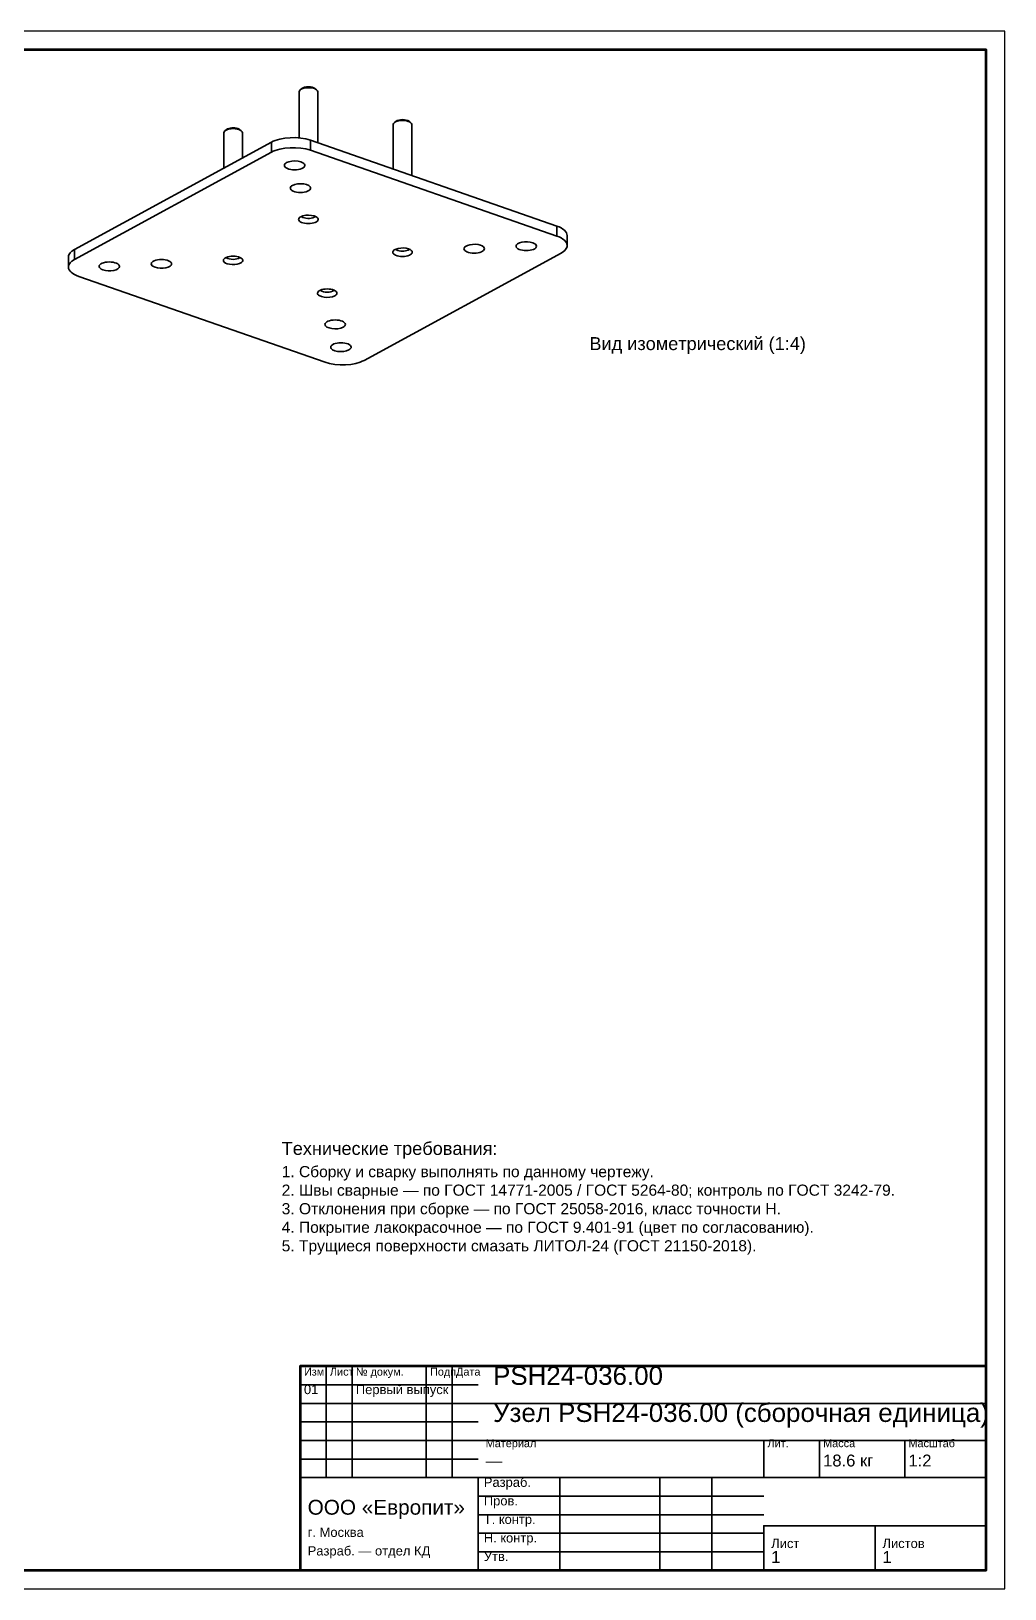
# Model space of a CAD drawing. Header units: millimetres. Extents: x 0 to 594, y 0 to 420.
# Drawn here: x 331.4 to 594, y 0 to 420 of the extents above; entities that cross this region are included whole.
import ezdxf

# ---------------------------------------------------------------- set-up
doc = ezdxf.new("R2010")
doc.units = ezdxf.units.MM
doc.styles.add('GOST', font='Arial')

msp = doc.modelspace()

# ---------------------------------------------------------------- linework, layer by layer
at = {"color": 1, "lineweight": 35}
for p, q in [((403.78, 403.95), (403.7, 403.68)), ((403.7, 391.22), (403.7, 403.68)), ((404.01, 404.21), (403.78, 403.95)), ((404.45, 404.55), (404.01, 404.21)), ((404.25, 404.36), (404.01, 404.21)), ((404.68, 404.55), (404.25, 404.36)), ((404.45, 404.55), (404.77, 404.74)), ((405.21, 404.68), (404.68, 404.55)), ((404.77, 404.74), (405.18, 404.88)), ((405.18, 404.88), (405.67, 404.97)), ((405.8, 404.75), (405.21, 404.68)), ((405.67, 404.97), (406.2, 405)), ((406.41, 404.76), (405.8, 404.75)), ((406.2, 405), (406.73, 404.97)), ((407.01, 404.71), (406.41, 404.76)), ((406.73, 404.97), (407.21, 404.88)), ((407.56, 404.59), (407.01, 404.71)), ((407.21, 404.88), (407.63, 404.74)), ((408.03, 404.42), (407.56, 404.59)), ((407.63, 404.74), (407.95, 404.55)), ((407.95, 404.55), (408.39, 404.21)), ((408.39, 404.21), (408.03, 404.42)), ((408.62, 403.95), (408.39, 404.21)), ((408.7, 403.68), (408.62, 403.95)), ((408.7, 389.91), (408.7, 403.68)), ((429.16, 395.1), (429.08, 394.83)), ((429.08, 382.81), (429.08, 394.83)), ((429.39, 395.36), (429.16, 395.1)), ((429.83, 395.7), (429.39, 395.36)), ((429.7, 395.55), (429.39, 395.36)), ((430.1, 395.71), (429.7, 395.55)), ((429.83, 395.7), (430.14, 395.89)), ((430.57, 395.83), (430.1, 395.71)), ((430.14, 395.89), (430.56, 396.03)), ((430.56, 396.03), (431.05, 396.12)), ((431.09, 395.9), (430.57, 395.83)), ((431.05, 396.12), (431.58, 396.15)), ((431.63, 395.92), (431.09, 395.9)), ((431.58, 396.15), (432.1, 396.12)), ((432.17, 395.89), (431.63, 395.92)), ((432.1, 396.12), (432.59, 396.03)), ((432.68, 395.81), (432.17, 395.89)), ((432.59, 396.03), (433.01, 395.89)), ((433.14, 395.68), (432.68, 395.81)), ((433.01, 395.89), (433.33, 395.7)), ((433.49, 395.53), (433.14, 395.68)), ((433.33, 395.7), (433.76, 395.36)), ((433.76, 395.36), (433.49, 395.53)), ((434, 395.1), (433.76, 395.36)), ((434.08, 394.83), (434, 395.1)), ((434.08, 381.07), (434.08, 394.83)), ((383.48, 392.89), (383.4, 392.62)), ((383.4, 383.07), (383.4, 392.62)), ((383.71, 393.15), (383.48, 392.89)), ((384.15, 393.49), (383.71, 393.15)), ((384.02, 393.34), (383.71, 393.15)), ((384.42, 393.5), (384.02, 393.34)), ((384.15, 393.49), (384.4, 393.65)), ((384.4, 393.65), (384.72, 393.77)), ((384.89, 393.62), (384.42, 393.5)), ((384.72, 393.77), (385.09, 393.87)), ((385.41, 393.69), (384.89, 393.62)), ((385.09, 393.87), (385.51, 393.92)), ((385.95, 393.71), (385.41, 393.69)), ((385.51, 393.92), (385.94, 393.94)), ((385.94, 393.94), (386.37, 393.92)), ((386.49, 393.68), (385.95, 393.71)), ((386.37, 393.92), (386.78, 393.85)), ((387, 393.6), (386.49, 393.68)), ((386.78, 393.85), (387.15, 393.75)), ((387.46, 393.47), (387, 393.6)), ((387.15, 393.75), (387.42, 393.63)), ((387.42, 393.63), (387.65, 393.49)), ((387.81, 393.32), (387.46, 393.47)), ((387.65, 393.49), (388.08, 393.15)), ((388.08, 393.15), (387.81, 393.32)), ((388.32, 392.89), (388.08, 393.15)), ((388.4, 392.62), (388.32, 392.89)), ((388.4, 385.8), (388.4, 392.62)), ((397.27, 390.53), (398.48, 390.89)), ((398.48, 390.89), (399.83, 391.14)), ((399.83, 391.14), (401.27, 391.28)), ((401.27, 391.28), (402.74, 391.29)), ((402.74, 391.29), (404.19, 391.17)), ((404.19, 391.17), (405.55, 390.93)), ((405.55, 390.93), (406.78, 390.58)), ((343.14, 361.15), (396.24, 390.07)), ((343.14, 358.45), (396.24, 387.37)), ((396.24, 390.07), (396.73, 390.31)), ((396.24, 387.37), (396.24, 390.07)), ((396.73, 387.61), (396.24, 387.37)), ((396.73, 390.31), (397.27, 390.53)), ((397.27, 387.83), (396.73, 387.61)), ((398.48, 388.19), (397.27, 387.83)), ((399.83, 388.44), (398.48, 388.19)), ((401.27, 388.58), (399.83, 388.44)), ((402.74, 388.58), (401.27, 388.58)), ((404.19, 388.47), (402.74, 388.58)), ((405.55, 388.23), (404.19, 388.47)), ((406.78, 387.88), (405.55, 388.23)), ((406.78, 390.58), (473.16, 367.44)), ((406.78, 390.58), (406.78, 387.88)), ((406.78, 387.88), (473.16, 364.74)), ((399.78, 384), (399.74, 383.8)), ((399.74, 383.8), (399.79, 383.56)), ((399.89, 384.19), (399.78, 384)), ((399.79, 383.56), (399.95, 383.34)), ((400.08, 384.38), (399.89, 384.19)), ((399.95, 383.34), (400.2, 383.13)), ((400.34, 384.55), (400.08, 384.38)), ((400.2, 383.13), (400.54, 382.95)), ((400.96, 384.79), (400.34, 384.55)), ((400.54, 382.95), (400.96, 382.8)), ((401.73, 384.95), (400.96, 384.79)), ((400.96, 382.8), (401.44, 382.69)), ((401.44, 382.69), (401.95, 382.62)), ((402.57, 385), (401.73, 384.95)), ((401.95, 382.62), (402.49, 382.6)), ((402.49, 382.6), (403.03, 382.62)), ((403.4, 384.93), (402.57, 385)), ((403.03, 382.62), (403.54, 382.69)), ((404.14, 384.75), (403.4, 384.93)), ((403.54, 382.69), (404.02, 382.8)), ((404.02, 382.8), (404.43, 382.95)), ((404.73, 384.49), (404.14, 384.75)), ((404.43, 382.95), (404.78, 383.13)), ((404.95, 384.33), (404.73, 384.49)), ((404.78, 383.13), (405.03, 383.34)), ((405.11, 384.16), (404.95, 384.33)), ((405.03, 383.34), (405.19, 383.56)), ((405.21, 383.98), (405.11, 384.16)), ((405.19, 383.56), (405.24, 383.8)), ((405.24, 383.8), (405.21, 383.98)), ((401.46, 378.07), (401.34, 377.87)), ((401.65, 378.25), (401.46, 378.07)), ((401.9, 378.42), (401.65, 378.25)), ((402.53, 378.67), (401.9, 378.42)), ((403.29, 378.82), (402.53, 378.67)), ((404.13, 378.87), (403.29, 378.82)), ((404.96, 378.8), (404.13, 378.87)), ((405.71, 378.63), (404.96, 378.8)), ((406.29, 378.37), (405.71, 378.63)), ((406.51, 378.21), (406.29, 378.37)), ((406.67, 378.04), (406.51, 378.21)), ((406.77, 377.86), (406.67, 378.04)), ((401.34, 377.87), (401.3, 377.67)), ((401.3, 377.67), (401.35, 377.44)), ((401.35, 377.44), (401.51, 377.21)), ((401.51, 377.21), (401.76, 377.01)), ((401.76, 377.01), (402.11, 376.83)), ((402.11, 376.83), (402.52, 376.68)), ((402.52, 376.68), (403, 376.57)), ((403, 376.57), (403.51, 376.5)), ((403.51, 376.5), (404.05, 376.47)), ((404.05, 376.47), (404.59, 376.5)), ((404.59, 376.5), (405.1, 376.57)), ((405.1, 376.57), (405.58, 376.68)), ((405.58, 376.68), (406, 376.83)), ((406, 376.83), (406.34, 377.01)), ((406.34, 377.01), (406.59, 377.21)), ((406.59, 377.21), (406.75, 377.44)), ((406.75, 377.44), (406.8, 377.67)), ((406.8, 377.67), (406.77, 377.86)), ((403.72, 369.63), (403.61, 369.44)), ((403.9, 369.81), (403.72, 369.63)), ((404.15, 369.97), (403.9, 369.81)), ((404.74, 370.2), (404.15, 369.97)), ((404.45, 369.95), (404.32, 370.05)), ((404.34, 370.06), (404.45, 369.95)), ((404.45, 369.95), (404.74, 369.78)), ((405.47, 370.35), (404.74, 370.2)), ((404.74, 369.78), (405.11, 369.64)), ((405.11, 369.64), (405.55, 369.55)), ((406.27, 370.39), (405.47, 370.35)), ((407.07, 370.33), (406.27, 370.39)), ((406.99, 369.58), (407.41, 369.68)), ((407.78, 370.16), (407.07, 370.33)), ((407.41, 369.68), (407.76, 369.83)), ((407.76, 369.83), (407.95, 369.95)), ((408.34, 369.91), (407.78, 370.16)), ((407.95, 369.95), (408.06, 370.06)), ((407.95, 369.95), (408.07, 370.05)), ((408.55, 369.76), (408.34, 369.91)), ((408.7, 369.6), (408.55, 369.76)), ((403.61, 369.44), (403.57, 369.25)), ((403.57, 369.25), (403.62, 369.03)), ((403.62, 369.03), (403.77, 368.81)), ((403.77, 368.81), (404.02, 368.62)), ((404.02, 368.62), (404.34, 368.44)), ((404.34, 368.44), (404.74, 368.3)), ((404.74, 368.3), (405.19, 368.19)), ((405.19, 368.19), (405.69, 368.13)), ((405.55, 369.55), (406.03, 369.51)), ((405.69, 368.13), (406.2, 368.11)), ((406.03, 369.51), (406.52, 369.52)), ((406.2, 368.11), (406.71, 368.13)), ((406.52, 369.52), (406.99, 369.58)), ((406.71, 368.13), (407.2, 368.19)), ((407.2, 368.19), (407.66, 368.3)), ((407.66, 368.3), (408.05, 368.44)), ((408.05, 368.44), (408.38, 368.62)), ((408.38, 368.62), (408.62, 368.81)), ((408.62, 368.81), (408.77, 369.03)), ((408.79, 369.43), (408.7, 369.6)), ((408.77, 369.03), (408.82, 369.25)), ((408.82, 369.25), (408.79, 369.43)), ((473.16, 367.44), (473.78, 367.2)), ((473.16, 364.74), (473.16, 367.44)), ((473.78, 367.2), (474.34, 366.93)), ((474.34, 366.93), (474.83, 366.63)), ((474.83, 366.63), (475.23, 366.31)), ((475.23, 366.31), (475.55, 365.97)), ((475.55, 365.97), (475.79, 365.62)), ((475.79, 365.62), (475.93, 365.26)), ((429.83, 361.26), (429.35, 361.01)), ((429.83, 361.11), (429.7, 361.2)), ((429.72, 361.21), (429.83, 361.11)), ((430.44, 361.43), (429.83, 361.26)), ((431.14, 361.53), (430.44, 361.43)), ((431.87, 361.54), (431.14, 361.53)), ((432.58, 361.46), (431.87, 361.54)), ((433.22, 361.3), (432.58, 361.46)), ((433.63, 361.12), (433.22, 361.3)), ((433.33, 361.11), (433.44, 361.21)), ((433.33, 361.11), (433.45, 361.2)), ((448.18, 361.51), (448.15, 361.34)), ((448.15, 361.34), (448.21, 361.11)), ((448.26, 361.67), (448.18, 361.51)), ((448.39, 361.83), (448.26, 361.67)), ((448.58, 361.98), (448.39, 361.83)), ((449.07, 362.23), (448.58, 361.98)), ((449.71, 362.42), (449.07, 362.23)), ((450.45, 362.52), (449.71, 362.42)), ((451.21, 362.53), (450.45, 362.52)), ((451.96, 362.45), (451.21, 362.53)), ((452.62, 362.28), (451.96, 362.45)), ((453.06, 362.09), (452.62, 362.28)), ((453.38, 361.86), (453.06, 362.09)), ((453.58, 361.61), (453.38, 361.86)), ((453.65, 361.34), (453.58, 361.61)), ((453.6, 361.11), (453.65, 361.34)), ((462.24, 362.19), (462.21, 362.02)), ((462.21, 362.02), (462.26, 361.79)), ((462.32, 362.35), (462.24, 362.19)), ((462.26, 361.79), (462.42, 361.56)), ((462.45, 362.51), (462.32, 362.35)), ((462.42, 361.56), (462.67, 361.35)), ((462.63, 362.66), (462.45, 362.51)), ((463.13, 362.91), (462.63, 362.66)), ((462.67, 361.35), (463.01, 361.17)), ((463.77, 363.1), (463.13, 362.91)), ((464.5, 363.2), (463.77, 363.1)), ((465.27, 363.21), (464.5, 363.2)), ((466.01, 363.13), (465.27, 363.21)), ((466.68, 362.96), (466.01, 363.13)), ((467.11, 362.77), (466.68, 362.96)), ((466.9, 361.17), (467.25, 361.35)), ((467.44, 362.54), (467.11, 362.77)), ((467.25, 361.35), (467.5, 361.56)), ((467.64, 362.29), (467.44, 362.54)), ((467.5, 361.56), (467.66, 361.79)), ((467.71, 362.02), (467.64, 362.29)), ((467.66, 361.79), (467.71, 362.02)), ((473.78, 364.5), (473.16, 364.74)), ((474.34, 364.23), (473.78, 364.5)), ((474.83, 363.93), (474.34, 364.23)), ((475.23, 363.61), (474.83, 363.93)), ((475.55, 363.27), (475.23, 363.61)), ((475.79, 362.92), (475.55, 363.27)), ((475.55, 361.11), (475.73, 361.37)), ((475.73, 361.37), (475.87, 361.64)), ((475.93, 362.56), (475.79, 362.92)), ((475.87, 361.64), (475.95, 361.92)), ((475.93, 365.26), (475.97, 364.89)), ((475.97, 362.19), (475.93, 362.56)), ((475.95, 361.92), (475.97, 362.19)), ((475.97, 362.19), (475.97, 364.89)), ((341.5, 359.11), (341.53, 359.38)), ((341.5, 356.41), (341.5, 359.11)), ((341.53, 359.38), (341.61, 359.65)), ((341.61, 359.65), (341.74, 359.92)), ((341.74, 357.22), (341.61, 356.95)), ((341.74, 359.92), (341.92, 360.19)), ((341.92, 357.49), (341.74, 357.22)), ((341.92, 360.19), (342.16, 360.44)), ((342.16, 357.74), (341.92, 357.49)), ((342.16, 360.44), (342.44, 360.69)), ((342.44, 357.99), (342.16, 357.74)), ((342.44, 360.69), (343.14, 361.15)), ((343.14, 358.45), (342.44, 357.99)), ((343.14, 361.15), (343.14, 358.45)), ((349.97, 357.03), (349.82, 356.81)), ((350.23, 357.24), (349.97, 357.03)), ((350.57, 357.42), (350.23, 357.24)), ((350.99, 357.57), (350.57, 357.42)), ((351.46, 357.68), (350.99, 357.57)), ((351.98, 357.75), (351.46, 357.68)), ((352.51, 357.77), (351.98, 357.75)), ((353.05, 357.75), (352.51, 357.77)), ((353.57, 357.68), (353.05, 357.75)), ((354.04, 357.57), (353.57, 357.68)), ((354.46, 357.42), (354.04, 357.57)), ((354.8, 357.24), (354.46, 357.42)), ((355.05, 357.03), (354.8, 357.24)), ((355.21, 356.81), (355.05, 357.03)), ((363.87, 357.49), (363.82, 357.26)), ((363.82, 357.26), (363.89, 356.99)), ((364.03, 357.72), (363.87, 357.49)), ((364.28, 357.92), (364.03, 357.72)), ((364.63, 358.1), (364.28, 357.92)), ((365.04, 358.25), (364.63, 358.1)), ((365.52, 358.36), (365.04, 358.25)), ((366.03, 358.43), (365.52, 358.36)), ((366.57, 358.45), (366.03, 358.43)), ((367.11, 358.43), (366.57, 358.45)), ((367.62, 358.36), (367.11, 358.43)), ((368.1, 358.25), (367.62, 358.36)), ((368.51, 358.1), (368.1, 358.25)), ((368.86, 357.92), (368.51, 358.1)), ((369.11, 357.72), (368.86, 357.92)), ((369.27, 357.49), (369.11, 357.72)), ((369.21, 356.92), (369.29, 357.09)), ((369.32, 357.26), (369.27, 357.49)), ((369.29, 357.09), (369.32, 357.26)), ((383.32, 358.42), (383.27, 358.19)), ((383.27, 358.19), (383.34, 357.94)), ((383.47, 358.63), (383.32, 358.42)), ((383.34, 357.94), (383.53, 357.7)), ((383.71, 358.83), (383.47, 358.63)), ((383.53, 357.7), (383.84, 357.48)), ((384.04, 359), (383.71, 358.83)), ((383.84, 357.48), (384.26, 357.3)), ((384.15, 358.9), (384.02, 358.99)), ((384.03, 359), (384.15, 358.9)), ((384.44, 359.14), (384.04, 359)), ((384.15, 358.9), (384.46, 358.71)), ((384.26, 357.3), (384.89, 357.14)), ((384.89, 359.25), (384.44, 359.14)), ((384.46, 358.71), (384.88, 358.57)), ((384.88, 358.57), (385.37, 358.48)), ((385.38, 359.31), (384.89, 359.25)), ((384.89, 357.14), (385.6, 357.06)), ((385.37, 358.48), (385.9, 358.45)), ((385.9, 359.34), (385.38, 359.31)), ((385.6, 357.06), (386.33, 357.06)), ((386.41, 359.31), (385.9, 359.34)), ((385.9, 358.45), (386.42, 358.48)), ((386.33, 357.06), (387.03, 357.16)), ((386.9, 359.25), (386.41, 359.31)), ((386.42, 358.48), (386.91, 358.57)), ((387.35, 359.14), (386.9, 359.25)), ((386.91, 358.57), (387.33, 358.71)), ((387.03, 357.16), (387.64, 357.34)), ((387.33, 358.71), (387.65, 358.9)), ((387.75, 359), (387.35, 359.14)), ((387.64, 357.34), (388.12, 357.58)), ((387.65, 358.9), (387.76, 359)), ((387.65, 358.9), (387.77, 358.99)), ((388.08, 358.83), (387.75, 359)), ((388.32, 358.63), (388.08, 358.83)), ((388.12, 357.58), (388.42, 357.88)), ((388.47, 358.42), (388.32, 358.63)), ((388.42, 357.88), (388.5, 358.03)), ((388.52, 358.19), (388.47, 358.42)), ((388.5, 358.03), (388.52, 358.19)), ((474.33, 360.15), (421.23, 331.23)), ((428.98, 360.56), (428.95, 360.4)), ((428.95, 360.4), (429, 360.18)), ((429.05, 360.72), (428.98, 360.56)), ((429, 360.18), (429.15, 359.97)), ((429.35, 361.01), (429.05, 360.72)), ((429.15, 359.97), (429.39, 359.77)), ((429.39, 359.77), (429.72, 359.6)), ((429.72, 359.6), (430.12, 359.45)), ((429.83, 361.11), (430.05, 360.97)), ((430.05, 360.97), (430.33, 360.85)), ((430.12, 359.45), (430.57, 359.35)), ((430.33, 360.85), (430.69, 360.75)), ((430.57, 359.35), (431.06, 359.28)), ((430.69, 360.75), (431.1, 360.68)), ((431.06, 359.28), (431.58, 359.26)), ((431.1, 360.68), (431.53, 360.66)), ((431.53, 360.66), (431.97, 360.67)), ((431.58, 359.26), (432.09, 359.28)), ((431.97, 360.67), (432.38, 360.73)), ((432.09, 359.28), (432.58, 359.35)), ((432.38, 360.73), (432.76, 360.83)), ((432.58, 359.35), (433.04, 359.45)), ((432.76, 360.83), (433.08, 360.95)), ((433.04, 359.45), (433.43, 359.6)), ((433.08, 360.95), (433.33, 361.11)), ((433.43, 359.6), (433.76, 359.77)), ((433.94, 360.9), (433.63, 361.12)), ((433.76, 359.77), (434, 359.97)), ((434.14, 360.66), (433.94, 360.9)), ((434, 359.97), (434.15, 360.18)), ((434.2, 360.4), (434.14, 360.66)), ((434.15, 360.18), (434.2, 360.4)), ((448.21, 361.11), (448.36, 360.88)), ((448.36, 360.88), (448.62, 360.67)), ((448.62, 360.67), (448.96, 360.49)), ((448.96, 360.49), (449.38, 360.34)), ((449.38, 360.34), (449.85, 360.23)), ((449.85, 360.23), (450.37, 360.16)), ((450.37, 360.16), (450.9, 360.14)), ((450.9, 360.14), (451.44, 360.16)), ((451.44, 360.16), (451.96, 360.23)), ((451.96, 360.23), (452.43, 360.34)), ((452.43, 360.34), (452.85, 360.49)), ((452.85, 360.49), (453.19, 360.67)), ((453.19, 360.67), (453.44, 360.88)), ((453.44, 360.88), (453.6, 361.11)), ((463.01, 361.17), (463.43, 361.02)), ((463.43, 361.02), (463.91, 360.91)), ((463.91, 360.91), (464.42, 360.84)), ((464.42, 360.84), (464.96, 360.82)), ((464.96, 360.82), (465.5, 360.84)), ((465.5, 360.84), (466.01, 360.91)), ((466.01, 360.91), (466.49, 361.02)), ((466.49, 361.02), (466.9, 361.17)), ((474.33, 360.15), (475.03, 360.61)), ((475.03, 360.61), (475.32, 360.85)), ((475.32, 360.85), (475.55, 361.11)), ((341.53, 356.68), (341.5, 356.41)), ((341.5, 356.41), (341.55, 356.04)), ((341.61, 356.95), (341.53, 356.68)), ((341.55, 356.04), (341.69, 355.68)), ((341.69, 355.68), (341.92, 355.33)), ((341.92, 355.33), (342.24, 354.99)), ((342.24, 354.99), (342.65, 354.67)), ((342.65, 354.67), (343.13, 354.37)), ((343.13, 354.37), (343.69, 354.1)), ((343.69, 354.1), (344.31, 353.85)), ((410.69, 330.72), (344.31, 353.85)), ((349.82, 356.81), (349.76, 356.58)), ((349.76, 356.58), (349.83, 356.31)), ((349.83, 356.31), (350.04, 356.06)), ((350.04, 356.06), (350.36, 355.83)), ((350.36, 355.83), (350.8, 355.64)), ((350.8, 355.64), (351.46, 355.47)), ((351.46, 355.47), (352.2, 355.39)), ((352.2, 355.39), (352.97, 355.39)), ((352.97, 355.39), (353.71, 355.5)), ((353.71, 355.5), (354.35, 355.68)), ((354.35, 355.68), (354.84, 355.94)), ((354.84, 355.94), (355.02, 356.09)), ((355.02, 356.09), (355.16, 356.24)), ((355.16, 356.24), (355.24, 356.41)), ((355.26, 356.58), (355.21, 356.81)), ((355.24, 356.41), (355.26, 356.58)), ((363.89, 356.99), (364.09, 356.74)), ((364.09, 356.74), (364.42, 356.51)), ((364.42, 356.51), (364.85, 356.32)), ((364.85, 356.32), (365.51, 356.15)), ((365.51, 356.15), (366.26, 356.07)), ((366.26, 356.07), (367.03, 356.07)), ((367.03, 356.07), (367.76, 356.18)), ((367.76, 356.18), (368.4, 356.36)), ((368.4, 356.36), (368.9, 356.62)), ((368.9, 356.62), (369.08, 356.77)), ((369.08, 356.77), (369.21, 356.92)), ((408.7, 349.57), (408.65, 349.35)), ((408.65, 349.35), (408.68, 349.17)), ((408.68, 349.17), (408.77, 349)), ((408.85, 349.78), (408.7, 349.57)), ((408.77, 349), (408.93, 348.83)), ((409.09, 349.98), (408.85, 349.78)), ((408.93, 348.83), (409.13, 348.68)), ((409.42, 350.15), (409.09, 349.98)), ((409.13, 348.68), (409.69, 348.43)), ((409.52, 350.05), (409.4, 350.15)), ((409.41, 350.15), (409.52, 350.05)), ((409.82, 350.3), (409.42, 350.15)), ((409.52, 350.05), (409.84, 349.86)), ((410.27, 350.4), (409.82, 350.3)), ((409.84, 349.86), (410.26, 349.72)), ((410.26, 349.72), (410.75, 349.63)), ((410.76, 350.47), (410.27, 350.4)), ((410.75, 349.63), (411.27, 349.6)), ((411.27, 350.49), (410.76, 350.47)), ((411.79, 350.47), (411.27, 350.49)), ((411.27, 349.6), (411.8, 349.63)), ((412.28, 350.4), (411.79, 350.47)), ((411.8, 349.63), (412.29, 349.72)), ((412.73, 350.3), (412.28, 350.4)), ((412.29, 349.72), (412.71, 349.86)), ((412.71, 349.86), (413.02, 350.05)), ((413.13, 350.15), (412.73, 350.3)), ((412.73, 348.39), (413.32, 348.63)), ((413.02, 350.05), (413.14, 350.15)), ((413.02, 350.05), (413.15, 350.15)), ((413.46, 349.98), (413.13, 350.15)), ((413.32, 348.63), (413.57, 348.79)), ((413.7, 349.78), (413.46, 349.98)), ((413.57, 348.79), (413.75, 348.97)), ((413.85, 349.57), (413.7, 349.78)), ((413.75, 348.97), (413.86, 349.15)), ((413.9, 349.35), (413.85, 349.57)), ((413.86, 349.15), (413.9, 349.35)), ((409.69, 348.43), (410.41, 348.27)), ((410.41, 348.27), (411.2, 348.2)), ((411.2, 348.2), (412, 348.25)), ((412, 348.25), (412.73, 348.39)), ((410.72, 341.16), (410.67, 340.92)), ((410.67, 340.92), (410.7, 340.74)), ((410.7, 340.74), (410.8, 340.56)), ((410.88, 341.38), (410.72, 341.16)), ((410.8, 340.56), (410.96, 340.39)), ((411.14, 341.59), (410.88, 341.38)), ((410.96, 340.39), (411.18, 340.23)), ((411.48, 341.77), (411.14, 341.59)), ((411.18, 340.23), (411.77, 339.97)), ((411.89, 341.92), (411.48, 341.77)), ((412.37, 342.03), (411.89, 341.92)), ((412.89, 342.1), (412.37, 342.03)), ((413.42, 342.12), (412.89, 342.1)), ((413.96, 342.1), (413.42, 342.12)), ((414.47, 342.03), (413.96, 342.1)), ((414.95, 341.92), (414.47, 342.03)), ((415.37, 341.77), (414.95, 341.92)), ((415.71, 341.59), (415.37, 341.77)), ((415.57, 340.18), (415.83, 340.34)), ((415.96, 341.38), (415.71, 341.59)), ((415.83, 340.34), (416.02, 340.53)), ((416.12, 341.16), (415.96, 341.38)), ((416.02, 340.53), (416.13, 340.72)), ((416.17, 340.92), (416.12, 341.16)), ((416.13, 340.72), (416.17, 340.92)), ((411.77, 339.97), (412.51, 339.79)), ((412.51, 339.79), (413.34, 339.73)), ((413.34, 339.73), (414.18, 339.77)), ((414.18, 339.77), (414.95, 339.93)), ((414.95, 339.93), (415.57, 340.18)), ((412.29, 335.03), (412.23, 334.8)), ((412.23, 334.8), (412.27, 334.61)), ((412.27, 334.61), (412.36, 334.44)), ((412.44, 335.26), (412.29, 335.03)), ((412.36, 334.44), (412.52, 334.26)), ((412.7, 335.46), (412.44, 335.26)), ((412.52, 334.26), (412.74, 334.11)), ((413.04, 335.65), (412.7, 335.46)), ((412.74, 334.11), (413.33, 333.84)), ((413.46, 335.8), (413.04, 335.65)), ((413.33, 333.84), (414.07, 333.67)), ((413.93, 335.91), (413.46, 335.8)), ((414.45, 335.97), (413.93, 335.91)), ((414.07, 333.67), (414.9, 333.6)), ((414.98, 336), (414.45, 335.97)), ((414.9, 333.6), (415.74, 333.65)), ((415.52, 335.97), (414.98, 336)), ((416.04, 335.91), (415.52, 335.97)), ((415.74, 333.65), (416.51, 333.8)), ((416.51, 335.8), (416.04, 335.91)), ((416.93, 335.65), (416.51, 335.8)), ((416.51, 333.8), (417.13, 334.05)), ((417.27, 335.46), (416.93, 335.65)), ((417.13, 334.05), (417.39, 334.22)), ((417.52, 335.26), (417.27, 335.46)), ((417.39, 334.22), (417.58, 334.4)), ((417.68, 335.03), (417.52, 335.26)), ((417.58, 334.4), (417.69, 334.6)), ((417.73, 334.8), (417.68, 335.03)), ((417.69, 334.6), (417.73, 334.8)), ((410.69, 330.72), (411.92, 330.37)), ((411.92, 330.37), (413.29, 330.13)), ((413.29, 330.13), (414.73, 330.01)), ((414.73, 330.01), (416.2, 330.02)), ((416.2, 330.02), (417.64, 330.15)), ((417.64, 330.15), (418.99, 330.4)), ((418.99, 330.4), (420.2, 330.77)), ((420.2, 330.77), (420.74, 330.99)), ((420.74, 330.99), (421.23, 331.23))]:
    msp.add_line(p, q, dxfattribs=at)
at = {"color": 7, "lineweight": 35}
for p, q in [((411, 30), (411, 60)), ((418, 30), (418, 60)), ((438, 30), (438, 60)), ((445, 30), (445, 60)), ((404, 55), (452, 55)), ((404, 50), (452, 50)), ((452, 50), (589, 50)), ((404, 45), (452, 45)), ((404, 40), (452, 40)), ((452, 40), (589, 40)), ((529, 30), (529, 40)), ((544, 30), (544, 40)), ((567, 30), (567, 40)), ((404, 35), (452, 35)), ((404, 30), (452, 30)), ((452, 30), (589, 30)), ((474, 5), (474, 30)), ((501, 5), (501, 30)), ((515, 5), (515, 30)), ((452, 25), (529, 25)), ((452, 20), (529, 20)), ((529, 17), (589, 17)), ((452, 15), (529, 15)), ((452, 10), (529, 10))]:
    msp.add_line(p, q, dxfattribs=at)
at = {"color": 7, "lineweight": 25}
msp.add_lwpolyline([(0, 0), (594, 0), (594, 420), (0, 420)], close=True, dxfattribs=at)
at = {"color": 7, "lineweight": 70}
for points in [[(20, 5), (589, 5), (589, 415), (20, 415)], [(404, 5), (589, 5), (589, 60), (404, 60)]]:
    msp.add_lwpolyline(points, close=True, dxfattribs=at)
at = {"color": 7, "lineweight": 35}
for points in [[(404, 5), (452, 5), (452, 30), (404, 30)], [(529, 5), (559, 5), (559, 17), (529, 17)], [(559, 5), (589, 5), (589, 17), (559, 17)]]:
    msp.add_lwpolyline(points, close=True, dxfattribs=at)

# ---------------------------------------------------------------- texts
at = {"color": 3, "style": 'GOST'}
for s, height, p in [('Вид изометрический (1:4)', 3.5, (481.97, 334.01)), ('Технические требования:', 3.5, (399, 117)), ('1. Сборку и сварку выполнять по данному чертежу.', 3, (399, 111)), ('2. Швы сварные — по ГОСТ 14771-2005 / ГОСТ 5264-80; контроль по ГОСТ 3242-79.', 3, (399, 106)), ('3. Отклонения при сборке — по ГОСТ 25058-2016, класс точности Н.', 3, (399, 101)), ('4. Покрытие лакокрасочное — по ГОСТ 9.401-91 (цвет по согласованию).', 3, (399, 96)), ('5. Трущиеся поверхности смазать ЛИТОЛ-24 (ГОСТ 21150-2018).', 3, (399, 91)), ('Изм.', 2.1, (405, 57.5)), ('Лист', 2.1, (412, 57.5)), ('№ докум.', 2.1, (419, 57.5)), ('Подп.', 2.1, (439, 57.5)), ('Дата', 2.1, (446, 57.5)), ('PSH24-036.00', 5, (456, 55)), ('01', 2.5, (405, 52.5)), ('Первый выпуск', 2.5, (419, 52.5)), ('Узел PSH24-036.00 (сборочная единица)', 5, (456, 45)), ('Материал', 2.1, (454, 38.2)), ('Лит.', 2.1, (530, 38.2)), ('Масса', 2.1, (545, 38.2)), ('Масштаб', 2.1, (568, 38.2)), ('—', 3.2, (454, 33)), ('18.6 кг', 3.2, (545, 33)), ('1:2', 3.2, (568, 33)), ('Разраб.', 2.5, (453.5, 27.5)), ('ООО «Европит»', 4, (406, 20)), ('Пров.', 2.5, (453.5, 22.5)), ('Т. контр.', 2.5, (453.5, 17.5)), ('г. Москва', 2.5, (406, 14)), ('Н. контр.', 2.5, (453.5, 12.5)), ('Лист', 2.5, (531, 11)), ('Листов', 2.5, (561, 11)), ('Разраб. — отдел КД', 2.5, (406, 9)), ('Утв.', 2.5, (453.5, 7.5)), ('1', 3.2, (531, 7)), ('1', 3.2, (561, 7))]:
    msp.add_text(s, height=height, dxfattribs=at).set_placement(p)

doc.saveas('drawing.dxf')
